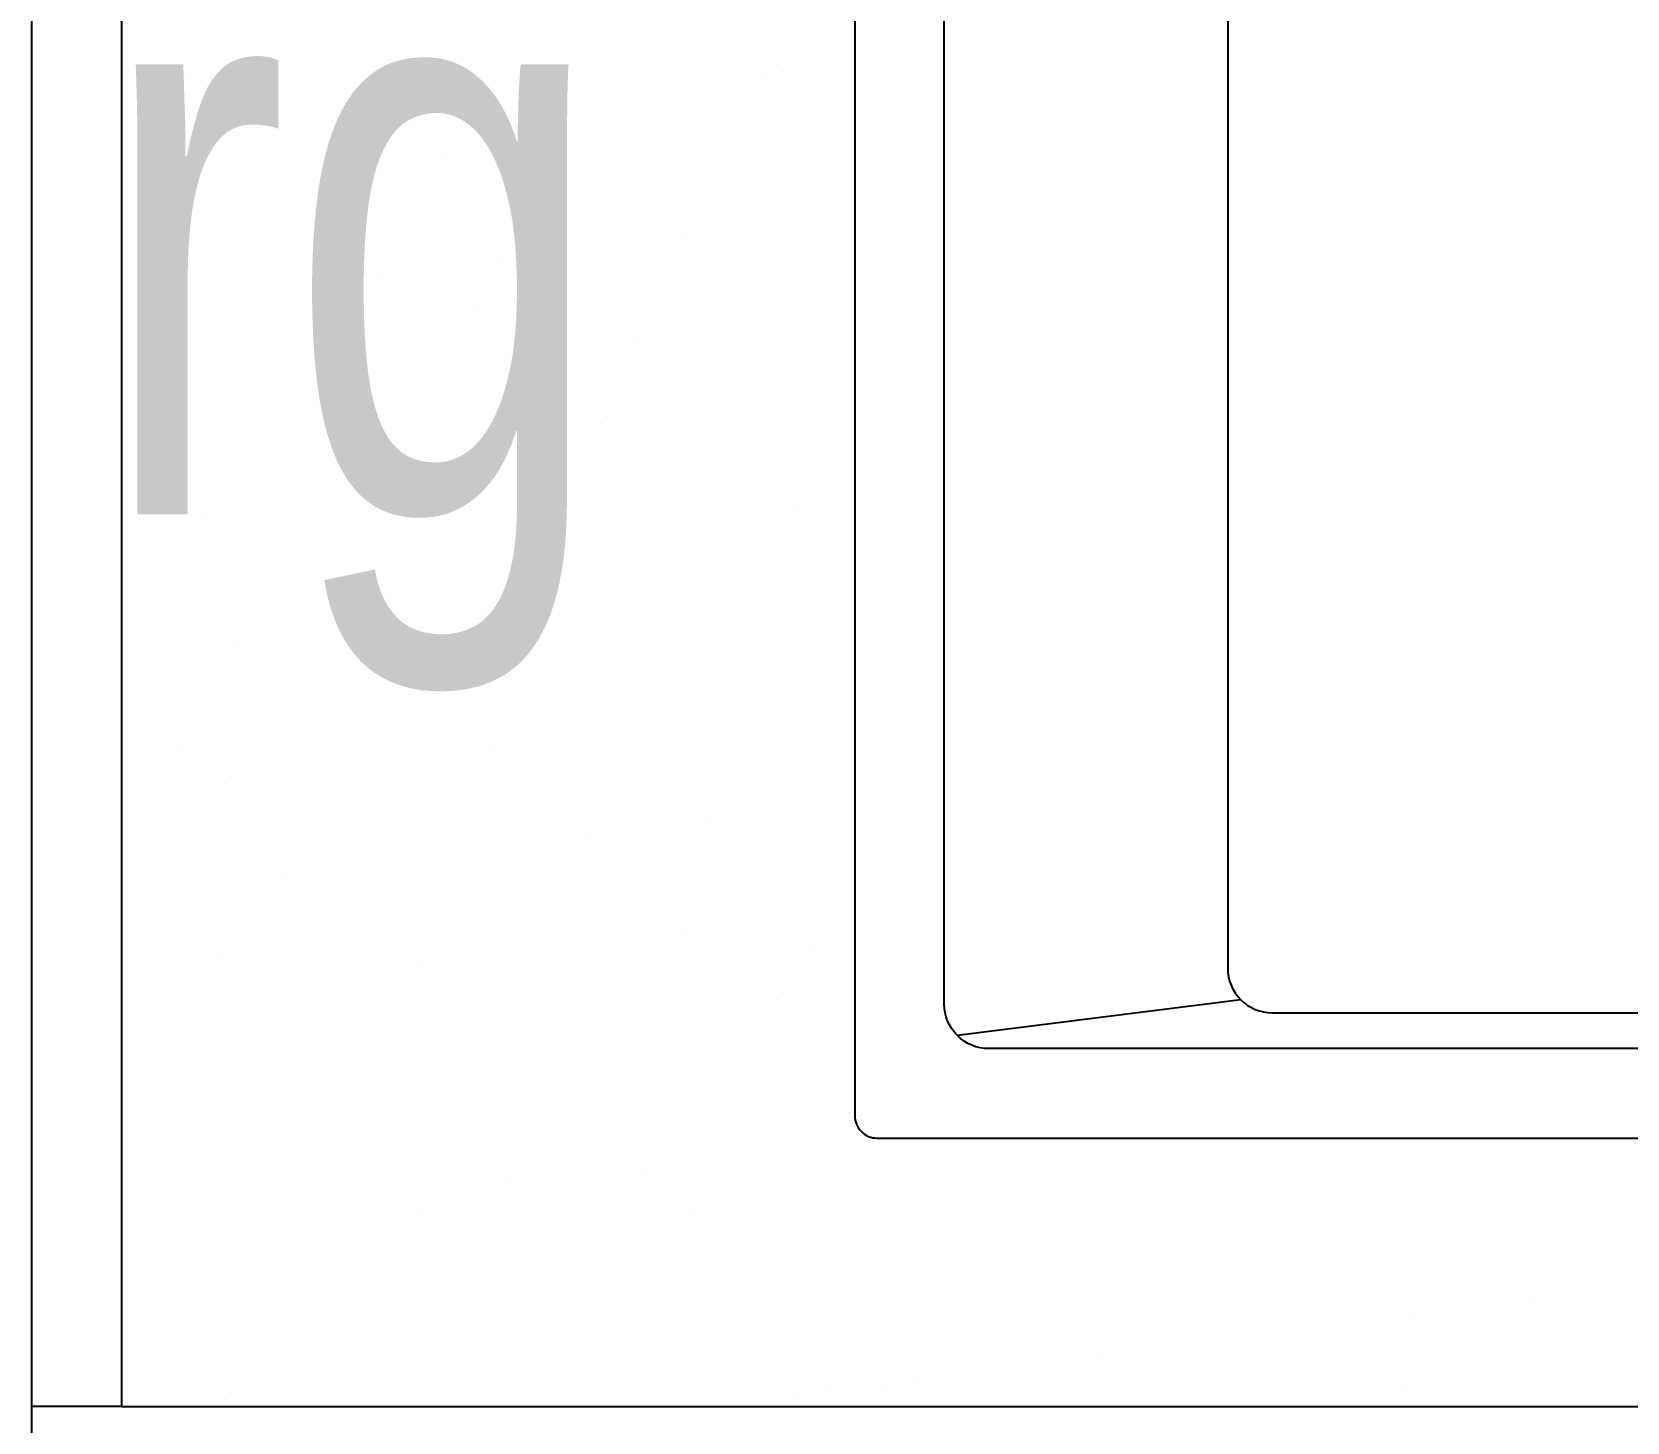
# Model space of a CAD drawing. Header units: millimetres. Extents: x 1573 to 2177, y 1587 to 1932.
# Drawn here: x 1904.108 to 1904.643, y 1915.82 to 1916.286 of the extents above; entities that cross this region are included whole.
import ezdxf

# ---------------------------------------------------------------- set-up
doc = ezdxf.new("R2010")
doc.units = ezdxf.units.MM
doc.header["$LTSCALE"] = 0.03
doc.layers.add('-HIDRO', color=8, linetype='Continuous')
doc.layers.add('Prumadas_T', color=2, linetype='Continuous')
doc.styles.add('CELIO_COTA', font='technic_.ttf', dxfattribs={"width": 0.85})

msp = doc.modelspace()

# ---------------------------------------------------------------- linework, layer by layer
at = {"layer": '-HIDRO'}
for p, q in [((1904.10789, 1914.7753), (1904.10789, 1916.4253)), ((1904.13789, 1916.3953), (1904.13789, 1915.8253)), ((1904.16041, 1916.27056), (1904.16041, 1916.27056)), ((1904.35258, 1916.27216), (1904.35258, 1916.27216)), ((1904.35987, 1916.2731), (1904.35987, 1916.2731)), ((1904.23119, 1916.25723), (1904.23119, 1916.25723)), ((1904.24524, 1916.24436), (1904.24524, 1916.24436)), ((1904.32659, 1916.21875), (1904.32659, 1916.21875)), ((1904.26464, 1916.21059), (1904.26464, 1916.21059)), ((1904.22498, 1916.20537), (1904.22498, 1916.20537)), ((1904.2571, 1916.19424), (1904.2571, 1916.19424)), ((1904.31153, 1916.18362), (1904.31153, 1916.18362)), ((1904.26631, 1916.17551), (1904.26631, 1916.17551)), ((1904.29845, 1916.15504), (1904.29845, 1916.15504)), ((1904.36467, 1916.12628), (1904.36467, 1916.12628)), ((1904.16521, 1916.12373), (1904.16521, 1916.12373)), ((1904.17683, 1916.08091), (1904.17683, 1916.08091)), ((1904.15831, 1916.04724), (1904.15831, 1916.04724)), ((1904.2619, 1916.04742), (1904.2619, 1916.04742)), ((1904.17235, 1916.03437), (1904.17235, 1916.03437)), ((1904.3349, 1916.02255), (1904.3349, 1916.02255)), ((1904.29524, 1916.01733), (1904.29524, 1916.01733)), ((1904.19174, 1916.0037), (1904.19174, 1916.0037)), ((1904.32785, 1915.9847), (1904.32785, 1915.9847)), ((1904.17001, 1915.97691), (1904.17001, 1915.97691)), ((1904.36947, 1915.97945), (1904.36947, 1915.97945)), ((1904.23865, 1915.97362), (1904.23865, 1915.97362)), ((1904.35999, 1915.96423), (1904.35999, 1915.96423)), ((1904.31449, 1915.90413), (1904.31449, 1915.90413)), ((1904.2667, 1915.9006), (1904.2667, 1915.9006)), ((1904.32853, 1915.89126), (1904.32853, 1915.89126)), ((1904.23837, 1915.8901), (1904.23837, 1915.8901)), ((1904.61027, 1915.86151), (1904.61027, 1915.86151)), ((1904.57061, 1915.85629), (1904.57061, 1915.85629)), ((1904.46711, 1915.84266), (1904.46711, 1915.84266)), ((1904.37427, 1915.83263), (1904.37427, 1915.83263)), ((1904.40516, 1915.83451), (1904.40516, 1915.83451)), ((1904.17481, 1915.83009), (1904.17481, 1915.83009)), ((1904.36549, 1915.82928), (1904.36549, 1915.82928)), ((1904.39483, 1915.83051), (1904.39483, 1915.83051)), ((1904.5692, 1915.8317), (1904.5692, 1915.8317)), ((1904.13789, 1915.8253), (1904.10789, 1915.8253))]:
    msp.add_line(p, q, dxfattribs=at)
at = {"layer": '-HIDRO', "linetype": 'Continuous'}
msp.add_line((1904.13789, 1915.8253), (1905.22237, 1915.8253), dxfattribs=at)
at = {"layer": '-HIDRO'}
msp.add_lwpolyline([(1905.13389, 1916.3578, 0.414214), (1905.12639, 1916.3653), (1904.39139, 1916.3653, 0.414214), (1904.38389, 1916.3578), (1904.38389, 1915.9228, 0.414214), (1904.39139, 1915.9153), (1905.12639, 1915.9153, 0.414214), (1905.13389, 1915.9228)], format="xyb", close=True, dxfattribs=at)
for points in [[(1904.41828, 1915.94969, -0.198907), (1904.41389, 1915.9603), (1904.41389, 1916.3203, -0.198908), (1904.41828, 1916.3309)], [(1904.89745, 1916.1558), (1904.89745, 1916.3083, 0.414214), (1904.88245, 1916.3233), (1904.52395, 1916.3233, 0.414214), (1904.50895, 1916.3083), (1904.50895, 1915.9723, 0.414214), (1904.52395, 1915.9573), (1904.7032, 1915.9573), (1904.88245, 1915.9573, 0.414214), (1904.89745, 1915.9723), (1904.89745, 1916.1248)], [(1904.99252, 1916.1248), (1904.99252, 1915.9603, -0.414214), (1904.97752, 1915.9453), (1904.42889, 1915.9453, -0.198917), (1904.41828, 1915.94969)]]:
    msp.add_lwpolyline(points, format="xyb", dxfattribs=at)
msp.add_lwpolyline([(1904.51335, 1915.96169), (1904.41828, 1915.94969)], dxfattribs=at)

# ---------------------------------------------------------------- texts
at = {"layer": 'Prumadas_T', "style": 'CELIO_COTA', "width": 0.85}
msp.add_text('rg', height=0.196552, rotation=0, dxfattribs=at).set_placement((1904.13007, 1916.12443))

doc.saveas('drawing.dxf')
